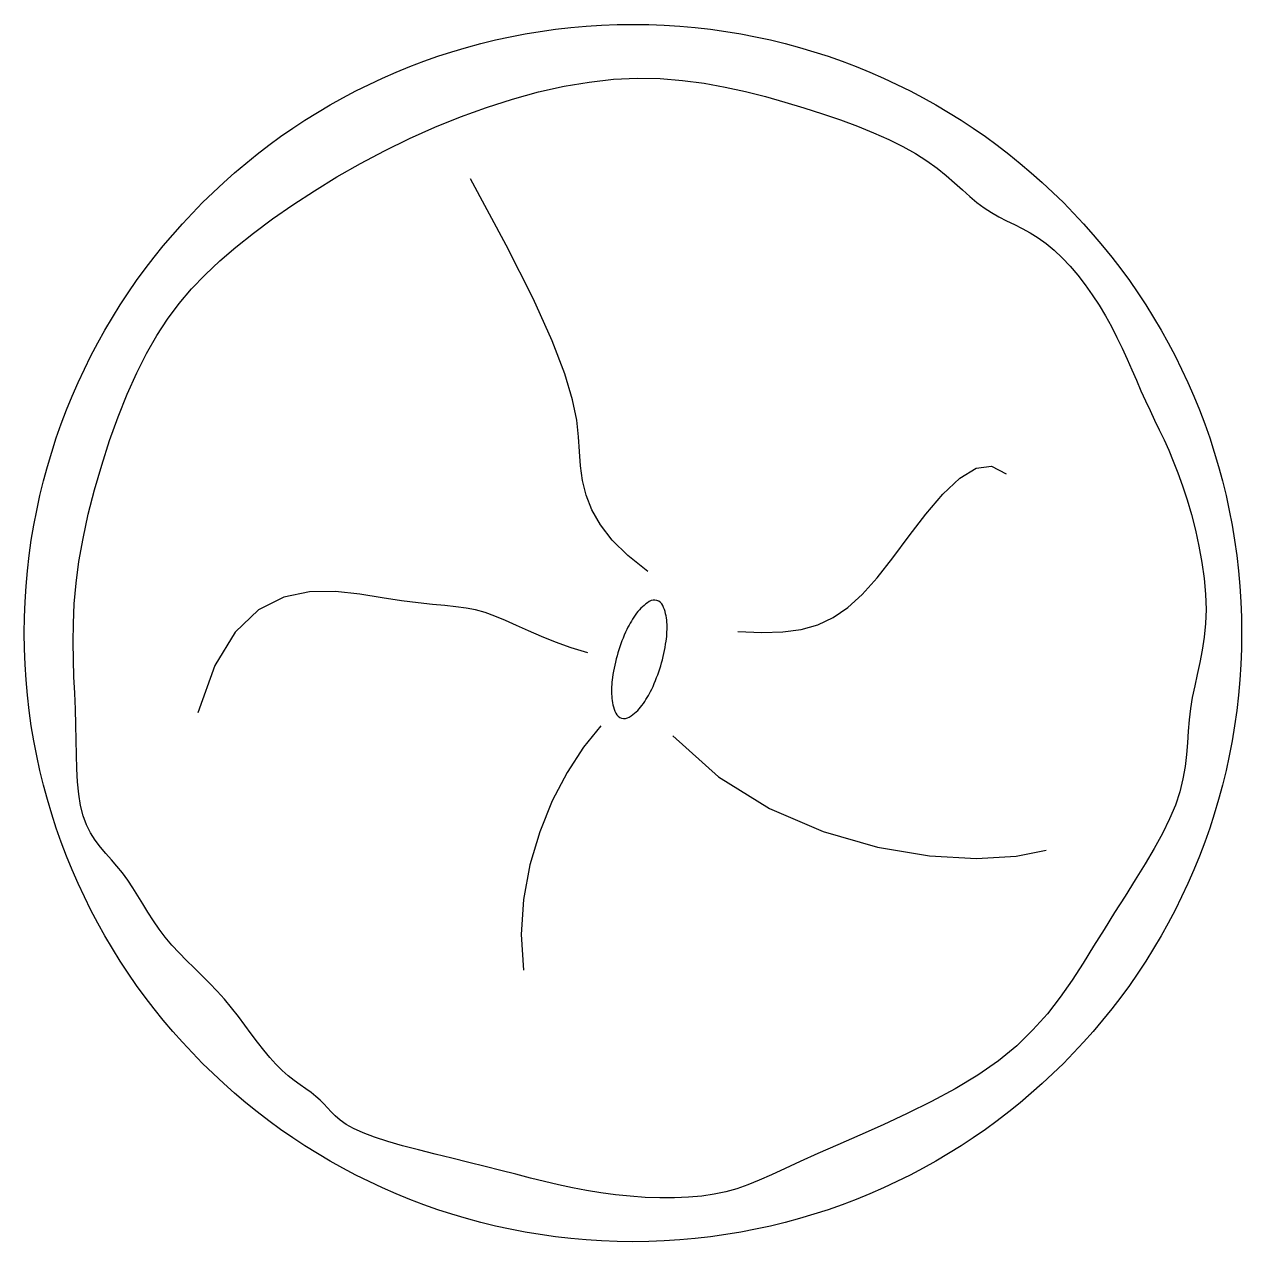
# Model space of a CAD drawing. Extents: x 10.718 to 11.063, y 11.747 to 12.092.
import ezdxf

# ---------------------------------------------------------------- set-up
doc = ezdxf.new("R2010")
doc.units = 0
doc.layers.get('0').update_dxf_attribs({"linetype": 'CONTINUOUS'})

msp = doc.modelspace()

# ---------------------------------------------------------------- linework, layer by layer
at = {"color": 0}
msp.add_lwpolyline([(10.93327, 12.07017), (10.93867, 12.06855), (10.94392, 12.06687), (10.94898, 12.06513), (10.95383, 12.06334), (10.95841, 12.06149), (10.96271, 12.05958), (10.96668, 12.05762), (10.97029, 12.0556), (10.97351, 12.05352), (10.97639, 12.05143), (10.97899, 12.04934), (10.98136, 12.0473), (10.98356, 12.04533), (10.98565, 12.04347), (10.98768, 12.04175), (10.98971, 12.04021), (10.99178, 12.03886), (10.99391, 12.03766), (10.99608, 12.03655), (10.99828, 12.03546), (11.00051, 12.03433), (11.00277, 12.0331), (11.00503, 12.03171), (11.00731, 12.03009), (11.00958, 12.02821), (11.01184, 12.02607), (11.01406, 12.02371), (11.01623, 12.02116), (11.01834, 12.01845), (11.02037, 12.0156), (11.02229, 12.01266), (11.0241, 12.00965), (11.02578, 12.0066), (11.02735, 12.00352), (11.02882, 12.00044), (11.03022, 11.99738), (11.03156, 11.99434), (11.03286, 11.99135), (11.03414, 11.98841), (11.03543, 11.98556), (11.03672, 11.98279), (11.03804, 11.98006), (11.03936, 11.97732), (11.04069, 11.9745), (11.04201, 11.97157), (11.04333, 11.96845), (11.04465, 11.96511), (11.04595, 11.96147), (11.04722, 11.95752), (11.04844, 11.9533), (11.04957, 11.94888), (11.05057, 11.94434), (11.05142, 11.93976), (11.05206, 11.9352), (11.05248, 11.93074), (11.05262, 11.92645), (11.05248, 11.9224), (11.0521, 11.91856), (11.05153, 11.9149), (11.05085, 11.9114), (11.05011, 11.90802), (11.04938, 11.90474), (11.04871, 11.90151), (11.04817, 11.89832), (11.0478, 11.89513), (11.04754, 11.89191), (11.04731, 11.88866), (11.04703, 11.88534), (11.04664, 11.88193), (11.04604, 11.87842), (11.04516, 11.87478), (11.04392, 11.87099), (11.04227, 11.86704), (11.04025, 11.86293), (11.03791, 11.85867), (11.03533, 11.85429), (11.03255, 11.8498), (11.02964, 11.8452), (11.02667, 11.84052), (11.02369, 11.83577), (11.02075, 11.83097), (11.01776, 11.82614), (11.01465, 11.82132), (11.0113, 11.81654), (11.00764, 11.81184), (11.00355, 11.80725), (10.99896, 11.8028), (10.99375, 11.79853), (10.9879, 11.79446), (10.98152, 11.7906), (10.9748, 11.78696), (10.96794, 11.78355), (10.9611, 11.78036), (10.95447, 11.77741), (10.94823, 11.77469), (10.94257, 11.77221), (10.93762, 11.76998), (10.9333, 11.76799), (10.92947, 11.76623), (10.92601, 11.7647), (10.92279, 11.76338), (10.91967, 11.76228), (10.91653, 11.76138), (10.91324, 11.76068), (10.90969, 11.76016), (10.90591, 11.75983), (10.90194, 11.75966), (10.89784, 11.75966), (10.89365, 11.75981), (10.88943, 11.76011), (10.88522, 11.76053), (10.88108, 11.76108), (10.87703, 11.76174), (10.87305, 11.76251), (10.86911, 11.76336), (10.86515, 11.76429), (10.86113, 11.76529), (10.85701, 11.76635), (10.85275, 11.76744), (10.8483, 11.76857), (10.84366, 11.76972), (10.83889, 11.77088), (10.83411, 11.77206), (10.82941, 11.77325), (10.82492, 11.77445), (10.82074, 11.77566), (10.81697, 11.77687), (10.81371, 11.77808), (10.81105, 11.7793), (10.80891, 11.78051), (10.8072, 11.78171), (10.80582, 11.78289), (10.80467, 11.78406), (10.80364, 11.7852), (10.80264, 11.78631), (10.80157, 11.78739), (10.80035, 11.78844), (10.79899, 11.78949), (10.7975, 11.79056), (10.79591, 11.7917), (10.79424, 11.79293), (10.79253, 11.79428), (10.79078, 11.7958), (10.78903, 11.79752), (10.78729, 11.79944), (10.78556, 11.80156), (10.78382, 11.80382), (10.78205, 11.80619), (10.78025, 11.80863), (10.77839, 11.81109), (10.77647, 11.81354), (10.77447, 11.81594), (10.77238, 11.81824), (10.77022, 11.82048), (10.76803, 11.82266), (10.76584, 11.82482), (10.76368, 11.82696), (10.76158, 11.82911), (10.75957, 11.8313), (10.75768, 11.83355), (10.75593, 11.83586), (10.7543, 11.83821), (10.75277, 11.84059), (10.7513, 11.84296), (10.74988, 11.84529), (10.74846, 11.84755), (10.74702, 11.84972), (10.74554, 11.85176), (10.74399, 11.85367), (10.74241, 11.85549), (10.74083, 11.85728), (10.73929, 11.8591), (10.73784, 11.86102), (10.73652, 11.86309), (10.73536, 11.86538), (10.73441, 11.86796), (10.73369, 11.87085), (10.73318, 11.87406), (10.73284, 11.87755), (10.73262, 11.88129), (10.73248, 11.88525), (10.73239, 11.88939), (10.73231, 11.89369), (10.73219, 11.89812), (10.73201, 11.90265), (10.7318, 11.90731), (10.73164, 11.91214), (10.73156, 11.91717), (10.73162, 11.92244), (10.73187, 11.92798), (10.73238, 11.93382), (10.7332, 11.94002), (10.73436, 11.94656), (10.73584, 11.95338), (10.73762, 11.96034), (10.73965, 11.96734), (10.74189, 11.97427), (10.74432, 11.98101), (10.7469, 11.98744), (10.74958, 11.99345), (10.75236, 11.99897), (10.75526, 12.00403), (10.75832, 12.00871), (10.7616, 12.01309), (10.76513, 12.01724), (10.76896, 12.02124), (10.77313, 12.02516), (10.7777, 12.02908), (10.78269, 12.03306), (10.78809, 12.03708), (10.79384, 12.04109), (10.79993, 12.04507), (10.80631, 12.04897), (10.81295, 12.05276), (10.81981, 12.0564), (10.82686, 12.05985), (10.83406, 12.06307), (10.84136, 12.06603), (10.84872, 12.0687), (10.85609, 12.07106), (10.86342, 12.07306), (10.87067, 12.07468), (10.87778, 12.07588), (10.88472, 12.07665), (10.89143, 12.07695), (10.89794, 12.07683), (10.90424, 12.07634), (10.91036, 12.07553), (10.91631, 12.07446), (10.9221, 12.07318), (10.92775, 12.07173)], close=True, dxfattribs=at)
for points in [[(10.89443, 11.93718), (10.88874, 11.94168), (10.88431, 11.94608), (10.88098, 11.9504), (10.87857, 11.95464), (10.87694, 11.95883), (10.87591, 11.96297), (10.87532, 11.96709), (10.87501, 11.97119), (10.87477, 11.97537), (10.87427, 11.98008), (10.87311, 11.98583), (10.87092, 11.99314), (10.86731, 12.00254), (10.8619, 12.01454), (10.85431, 12.02966), (10.84414, 12.04844)], [(10.91992, 11.92018), (10.92671, 11.91991), (10.93265, 11.92008), (10.93789, 11.92077), (10.9426, 11.92208), (10.94694, 11.9241), (10.95107, 11.92693), (10.95515, 11.93065), (10.95936, 11.93536), (10.96382, 11.94105), (10.96847, 11.94726), (10.97324, 11.95346), (10.97804, 11.95908), (10.9828, 11.96358), (10.98742, 11.96641), (10.99182, 11.967), (10.99593, 11.96482)], [(10.87743, 11.91411), (10.87265, 11.91555), (10.86827, 11.9171), (10.86427, 11.91871), (10.86059, 11.92032), (10.8572, 11.92186), (10.85405, 11.92329), (10.8511, 11.92453), (10.8483, 11.92554), (10.84561, 11.92628), (10.8429, 11.9268), (10.84005, 11.92719), (10.83692, 11.92751), (10.8334, 11.92784), (10.82935, 11.92827), (10.82465, 11.92886), (10.81916, 11.9297), (10.81283, 11.93076), (10.80588, 11.93154), (10.79858, 11.93145), (10.79123, 11.9299), (10.7841, 11.92629), (10.77749, 11.92002), (10.77167, 11.91051), (10.76694, 11.89715)], [(10.88108, 11.89346), (10.87615, 11.8874), (10.87152, 11.88025), (10.86734, 11.8722), (10.86378, 11.8634), (10.86102, 11.85404), (10.85923, 11.84427), (10.85857, 11.83428), (10.85923, 11.82423)], [(10.90147, 11.89057), (10.9144, 11.87895), (10.92886, 11.87), (10.94413, 11.86346), (10.95949, 11.85909), (10.9742, 11.85664), (10.98756, 11.85584), (10.99884, 11.85646), (11.00731, 11.85824)]]:
    msp.add_lwpolyline(points, dxfattribs=at)
msp.add_lwpolyline([(10.88593, 11.91411, 0.037451), (10.8844, 11.90714, 0.049929), (10.88417, 11.90179, 0.093263), (10.88535, 11.89706, 0.215635), (10.887, 11.89562, 0.215635), (10.88917, 11.89591, 0.093263), (10.89275, 11.89922, 0.049929), (10.89551, 11.90381, 0.037451), (10.89807, 11.91046, 0.037451), (10.8996, 11.91743, 0.049929), (10.89983, 11.92278, 0.093263), (10.89865, 11.92751, 0.215635), (10.897, 11.92895, 0.215635), (10.89483, 11.92866, 0.093263), (10.89125, 11.92536, 0.049929), (10.88849, 11.92077, 0.037451)], format="xyb", close=True, dxfattribs=at)
msp.add_circle((10.89021, 11.91974), 0.17248, dxfattribs=at)

doc.saveas('drawing.dxf')
